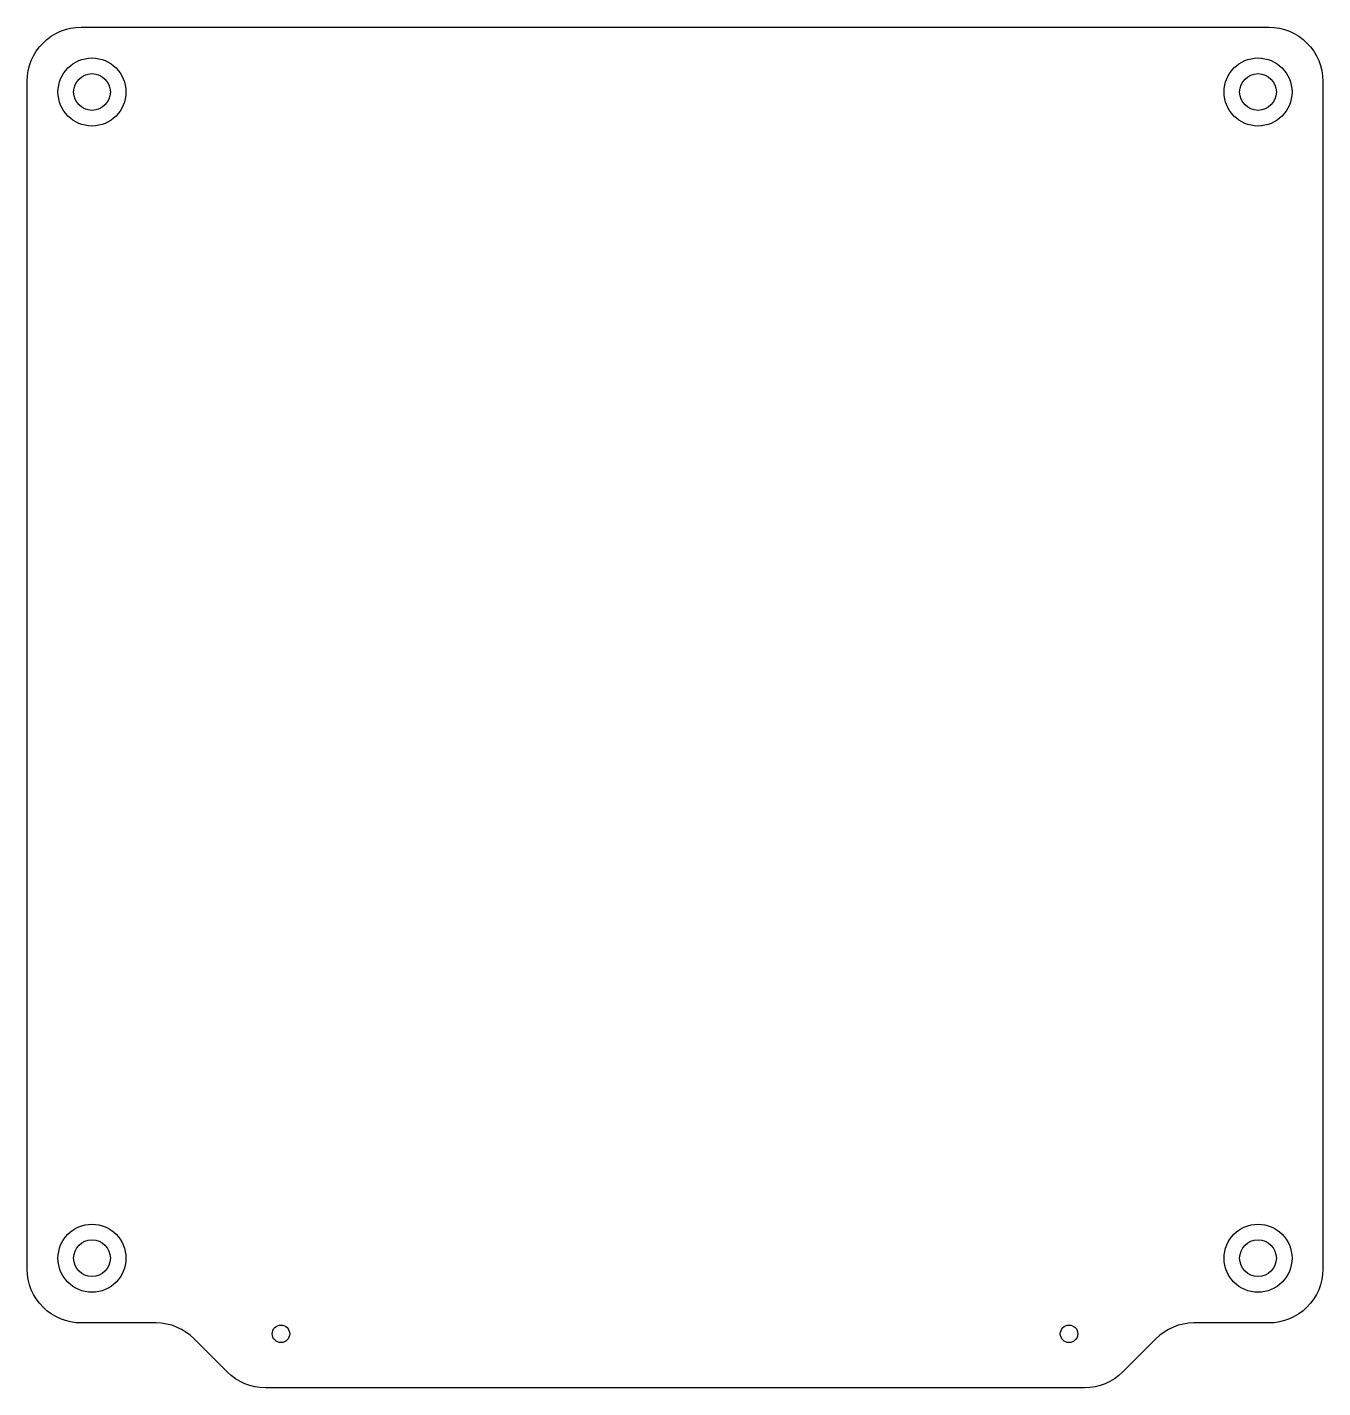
# Model space of a CAD drawing. Header units: millimetres. Extents: x -60 to 60, y -66 to 60.
import ezdxf

# ---------------------------------------------------------------- set-up
doc = ezdxf.new("R2010")
doc.units = ezdxf.units.MM
doc.layers.get('0').update_dxf_attribs({"linetype": 'CONTINUOUS'})

msp = doc.modelspace()

# ---------------------------------------------------------------- linework, layer by layer
msp.add_lwpolyline([(41.46, -64.54, -0.198912), (37.93, -66), (-37.93, -66, -0.198912), (-41.46, -64.54), (-44.54, -61.46, 0.198912), (-48.07, -60), (-55, -60, -0.414214), (-60, -55), (-60, 55, -0.414214), (-55, 60), (55, 60, -0.414214), (60, 55), (60, -55, -0.414214), (55, -60), (48.07, -60, 0.198912), (44.54, -61.46)], format="xyb", close=True)
for centre, radius in [((-54, 54), 3.15), ((54, 54), 3.15), ((-54, 54), 1.7), ((54, 54), 1.7), ((-54, -54), 3.15), ((54, -54), 3.15), ((-54, -54), 1.7), ((54, -54), 1.7), ((-36.5, -61), 0.811), ((36.5, -61), 0.811)]:
    msp.add_circle(centre, radius)

doc.saveas('drawing.dxf')
